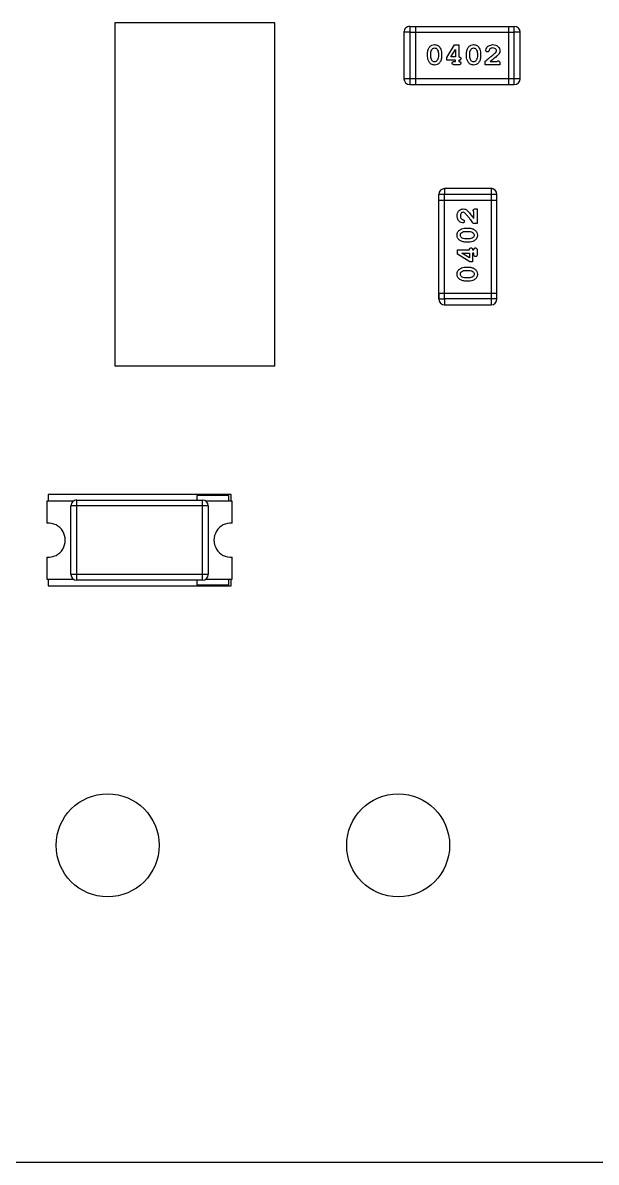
# Model space of a CAD drawing. Header units: millimetres. Extents: x 16604 to 36223, y 4309 to 8014.
# Drawn here: x 19472.69 to 19477.71, y 5296.01 to 5305.97 of the extents above; entities that cross this region are included whole.
import ezdxf

# ---------------------------------------------------------------- set-up
doc = ezdxf.new("R2010")
doc.units = ezdxf.units.MM
doc.layers.get('0').update_dxf_attribs({"lineweight": 35})

msp = doc.modelspace()

# ---------------------------------------------------------------- linework, layer by layer
at = {"color": 7, "linetype": 'Continuous', "lineweight": 25}
for p, q in [((19474.8986, 5305.9711), (19473.4986, 5305.9711)), ((19473.4986, 5305.9711), (19473.4986, 5302.9711)), ((19474.8986, 5302.9711), (19474.8986, 5305.9711)), ((19476.0782, 5305.9396), (19476.0782, 5305.4316)), ((19476.0782, 5305.9396), (19476.9926, 5305.9396)), ((19476.129, 5305.9396), (19476.129, 5305.4316)), ((19476.9418, 5305.9396), (19476.9418, 5305.4316)), ((19476.9926, 5305.4316), (19476.9926, 5305.9396)), ((19476.0782, 5305.8888), (19476.0274, 5305.8888)), ((19476.0274, 5305.8888), (19476.0274, 5305.4824)), ((19476.0782, 5305.8888), (19476.9926, 5305.8888)), ((19477.0434, 5305.8888), (19476.9926, 5305.8888)), ((19477.0434, 5305.4824), (19477.0434, 5305.8888)), ((19476.2339, 5305.676), (19476.2339, 5305.7056)), ((19476.2628, 5305.6765), (19476.2628, 5305.7052)), ((19476.3283, 5305.7052), (19476.3283, 5305.6765)), ((19476.3572, 5305.7056), (19476.3572, 5305.676)), ((19476.4017, 5305.6677), (19476.4688, 5305.7774)), ((19476.438, 5305.6725), (19476.4778, 5305.7375)), ((19476.4688, 5305.7774), (19476.5066, 5305.7774)), ((19476.4778, 5305.7375), (19476.4778, 5305.6725)), ((19476.5066, 5305.7774), (19476.5066, 5305.6725)), ((19476.5748, 5305.676), (19476.5748, 5305.7056)), ((19476.6036, 5305.6765), (19476.6036, 5305.7052)), ((19476.6692, 5305.7052), (19476.6692, 5305.6765)), ((19476.698, 5305.7056), (19476.698, 5305.676)), ((19476.4017, 5305.6436), (19476.4017, 5305.6677)), ((19476.4778, 5305.6436), (19476.4017, 5305.6436)), ((19476.4778, 5305.6725), (19476.438, 5305.6725)), ((19476.4673, 5305.6331), (19476.4778, 5305.6331)), ((19476.5066, 5305.6043), (19476.4673, 5305.6043)), ((19476.4778, 5305.6331), (19476.4778, 5305.6436)), ((19476.5066, 5305.6436), (19476.5066, 5305.6331)), ((19476.7373, 5305.6043), (19476.7373, 5305.6358)), ((19476.8658, 5305.6043), (19476.7373, 5305.6043)), ((19476.7819, 5305.6331), (19476.8422, 5305.6331)), ((19476.8658, 5305.6174), (19476.8658, 5305.6043)), ((19476.0782, 5305.4824), (19476.0274, 5305.4824)), ((19476.9926, 5305.4824), (19476.0782, 5305.4824)), ((19476.0782, 5305.4316), (19476.9926, 5305.4316)), ((19477.0434, 5305.4824), (19476.9926, 5305.4824)), ((19476.3831, 5304.5219), (19476.3831, 5304.4711)), ((19476.7895, 5304.5219), (19476.3831, 5304.5219)), ((19476.7895, 5304.5219), (19476.7895, 5304.4711)), ((19476.7895, 5304.4711), (19476.3323, 5304.4711)), ((19476.3323, 5303.5567), (19476.3323, 5304.4711)), ((19476.3323, 5304.4203), (19476.7895, 5304.4203)), ((19476.3831, 5303.5567), (19476.3831, 5304.4711)), ((19476.8403, 5304.4711), (19476.7895, 5304.4711)), ((19476.7895, 5304.4711), (19476.7895, 5303.5567)), ((19476.7895, 5304.4203), (19476.8403, 5304.4203)), ((19476.8403, 5304.4203), (19476.8403, 5304.4711)), ((19476.8403, 5303.6075), (19476.8403, 5304.4203)), ((19476.6387, 5304.2604), (19476.6387, 5304.3207)), ((19476.6544, 5304.3443), (19476.6675, 5304.3443)), ((19476.6675, 5304.3443), (19476.6675, 5304.2158)), ((19476.6675, 5304.2158), (19476.6361, 5304.2158)), ((19476.5662, 5304.1765), (19476.5958, 5304.1765)), ((19476.5667, 5304.1476), (19476.5953, 5304.1476)), ((19476.5958, 5304.0532), (19476.5662, 5304.0532)), ((19476.5953, 5304.0821), (19476.5667, 5304.0821)), ((19476.4945, 5303.9472), (19476.4945, 5303.9851)), ((19476.4945, 5303.9851), (19476.5994, 5303.9851)), ((19476.6042, 5303.8802), (19476.4945, 5303.9472)), ((19476.5343, 5303.9562), (19476.5994, 5303.9562)), ((19476.5994, 5303.9165), (19476.5343, 5303.9562)), ((19476.5994, 5303.9562), (19476.5994, 5303.9165)), ((19476.6282, 5303.9851), (19476.6387, 5303.9851)), ((19476.6387, 5303.9562), (19476.6282, 5303.9562)), ((19476.6282, 5303.9562), (19476.6282, 5303.8802)), ((19476.6387, 5303.9457), (19476.6387, 5303.9562)), ((19476.6675, 5303.9851), (19476.6675, 5303.9457)), ((19476.5662, 5303.8356), (19476.5958, 5303.8356)), ((19476.5667, 5303.8068), (19476.5953, 5303.8068)), ((19476.6282, 5303.8802), (19476.6042, 5303.8802)), ((19476.5958, 5303.7124), (19476.5662, 5303.7124)), ((19476.5953, 5303.7412), (19476.5667, 5303.7412)), ((19476.3323, 5303.6075), (19476.3831, 5303.6075)), ((19476.3323, 5303.6075), (19476.3323, 5303.5567)), ((19476.3831, 5303.6075), (19476.8403, 5303.6075)), ((19476.8403, 5303.5567), (19476.8403, 5303.6075)), ((19476.3323, 5303.5567), (19476.3831, 5303.5567)), ((19476.3831, 5303.5567), (19476.3831, 5303.5059)), ((19476.8403, 5303.5567), (19476.3831, 5303.5567)), ((19476.3831, 5303.5059), (19476.7895, 5303.5059)), ((19476.7895, 5303.5567), (19476.7895, 5303.5059)), ((19473.4986, 5302.9711), (19474.8986, 5302.9711)), ((19472.9161, 5301.8486), (19472.9161, 5301.7886)), ((19474.5161, 5301.8486), (19472.9161, 5301.8486)), ((19474.2161, 5301.8386), (19474.2161, 5301.7986)), ((19474.4961, 5301.8386), (19474.2161, 5301.8386)), ((19474.4961, 5301.7886), (19474.4961, 5301.8386)), ((19474.5161, 5301.7886), (19474.5161, 5301.8486)), ((19473.1361, 5301.7886), (19472.9061, 5301.7886)), ((19472.9061, 5301.7886), (19472.9061, 5301.5983)), ((19474.3161, 5301.7486), (19473.1161, 5301.7486)), ((19473.1161, 5301.1486), (19473.1161, 5301.7486)), ((19473.1661, 5301.7986), (19474.2661, 5301.7986)), ((19473.1661, 5301.0986), (19473.1661, 5301.7986)), ((19474.2661, 5301.0986), (19474.2661, 5301.7986)), ((19474.5261, 5301.7886), (19474.2961, 5301.7886)), ((19474.3161, 5301.7486), (19474.3161, 5301.1486)), ((19474.5261, 5301.5983), (19474.5261, 5301.7886)), ((19472.9061, 5301.299), (19472.9061, 5301.1086)), ((19474.5261, 5301.1086), (19474.5261, 5301.299)), ((19474.3161, 5301.1486), (19473.1161, 5301.1486)), ((19472.9061, 5301.1086), (19473.1361, 5301.1086)), ((19472.9161, 5301.1086), (19472.9161, 5301.0486)), ((19472.9161, 5301.0486), (19474.5161, 5301.0486)), ((19474.2661, 5301.0986), (19473.1661, 5301.0986)), ((19474.2161, 5301.0986), (19474.2161, 5301.0586)), ((19474.2161, 5301.0586), (19474.4961, 5301.0586)), ((19474.2961, 5301.1086), (19474.5261, 5301.1086)), ((19474.4961, 5301.0586), (19474.4961, 5301.1086)), ((19474.5161, 5301.0486), (19474.5161, 5301.1086)), ((19463.0747, 5296.0111), (19515.0407, 5296.0111))]:
    msp.add_line(p, q, dxfattribs=at)
for centre in [(19473.4367, 5298.7811), (19475.9767, 5298.7811)]:
    msp.add_circle(centre, 0.45, dxfattribs=at)
for centre, radius, start, end in [((19476.0782, 5305.8888), 0.0508, 90.00001, 180.00001), ((19476.9926, 5305.8888), 0.0508, 0.00001, 90.00001), ((19476.0782, 5305.4824), 0.0508, 180.00001, 270.00001), ((19476.9926, 5305.4824), 0.0508, 270.00001, 0.00001), ((19476.3831, 5304.4711), 0.0508, 90, 180), ((19476.7895, 5304.4711), 0.0508, 0, 90), ((19476.3831, 5303.5567), 0.0508, 180, 270), ((19476.7895, 5303.5567), 0.0508, 270, 0), ((19473.1661, 5301.7486), 0.05, 90.00001, 180.00001), ((19474.2661, 5301.7486), 0.05, 0.00001, 90.00001), ((19472.9161, 5301.4486), 0.15, 266.17746, 93.82257), ((19474.5161, 5301.4486), 0.15, 86.17746, 273.82256), ((19473.1661, 5301.1486), 0.05, 180.00001, 270.00001), ((19474.2661, 5301.1486), 0.05, 270.00001, 0.00001)]:
    msp.add_arc(centre, radius, start, end, dxfattribs=at)
for points, knots in [([(19476.2339, 5305.7056), (19476.2351, 5305.7156), (19476.2373, 5305.7356), (19476.2509, 5305.7605), (19476.2714, 5305.7777), (19476.2873, 5305.7792), (19476.2953, 5305.78)], [0, 0, 0, 0, 0.2802329, 0.5607804, 0.7801634, 1, 1, 1, 1]), ([(19476.2628, 5305.7052), (19476.2633, 5305.7126), (19476.2642, 5305.7258), (19476.2716, 5305.7367), (19476.2749, 5305.7415)], [0, 0, 0, 0, 0.559873, 1, 1, 1, 1]), ([(19476.2749, 5305.7415), (19476.2781, 5305.7446), (19476.284, 5305.7502), (19476.2919, 5305.7508), (19476.2955, 5305.7511)], [0, 0, 0, 0, 0.558894, 1, 1, 1, 1]), ([(19476.2953, 5305.78), (19476.3055, 5305.7788), (19476.3262, 5305.7764), (19476.3439, 5305.7526), (19476.3553, 5305.7294), (19476.3565, 5305.7136), (19476.3572, 5305.7056)], [0, 0, 0, 0, 0.278653, 0.558132, 0.779122, 1, 1, 1, 1]), ([(19476.2955, 5305.7511), (19476.2998, 5305.7508), (19476.3076, 5305.7501), (19476.3132, 5305.7447), (19476.3157, 5305.7423)], [0, 0, 0, 0, 0.559719, 1, 1, 1, 1]), ([(19476.3157, 5305.7423), (19476.3198, 5305.736), (19476.3271, 5305.7246), (19476.328, 5305.7111), (19476.3283, 5305.7052)], [0, 0, 0, 0, 0.559235, 1, 1, 1, 1]), ([(19476.5748, 5305.7056), (19476.5759, 5305.7156), (19476.5782, 5305.7356), (19476.5918, 5305.7605), (19476.6123, 5305.7777), (19476.6282, 5305.7792), (19476.6361, 5305.78)], [0, 0, 0, 0, 0.2802329, 0.5607804, 0.7801634, 1, 1, 1, 1]), ([(19476.6036, 5305.7052), (19476.6041, 5305.7126), (19476.605, 5305.7258), (19476.6124, 5305.7367), (19476.6157, 5305.7415)], [0, 0, 0, 0, 0.559873, 1, 1, 1, 1]), ([(19476.6157, 5305.7415), (19476.619, 5305.7446), (19476.6248, 5305.7502), (19476.6328, 5305.7508), (19476.6363, 5305.7511)], [0, 0, 0, 0, 0.558894, 1, 1, 1, 1]), ([(19476.6361, 5305.78), (19476.6464, 5305.7788), (19476.667, 5305.7764), (19476.6848, 5305.7526), (19476.6961, 5305.7294), (19476.6974, 5305.7136), (19476.698, 5305.7056)], [0, 0, 0, 0, 0.2786531, 0.5581323, 0.7791225, 1, 1, 1, 1]), ([(19476.6363, 5305.7511), (19476.6407, 5305.7508), (19476.6485, 5305.7501), (19476.6541, 5305.7447), (19476.6565, 5305.7423)], [0, 0, 0, 0, 0.559719, 1, 1, 1, 1]), ([(19476.6565, 5305.7423), (19476.6606, 5305.736), (19476.668, 5305.7246), (19476.6688, 5305.7111), (19476.6692, 5305.7052)], [0, 0, 0, 0, 0.559235, 1, 1, 1, 1]), ([(19476.7373, 5305.6358), (19476.748, 5305.644), (19476.7655, 5305.6575), (19476.7896, 5305.6767), (19476.81, 5305.6929), (19476.8227, 5305.7048), (19476.829, 5305.7107)], [0, 0, 0, 0, 0.340031, 0.560051, 0.780068, 1, 1, 1, 1]), ([(19476.7426, 5305.7311), (19476.7447, 5305.7389), (19476.7491, 5305.7545), (19476.7712, 5305.7751), (19476.792, 5305.7781), (19476.8047, 5305.78)], [0, 0, 0, 0, 0.279813, 0.560624, 1, 1, 1, 1]), ([(19476.7573, 5305.7171), (19476.7552, 5305.7173), (19476.751, 5305.7178), (19476.7462, 5305.7216), (19476.7431, 5305.7261), (19476.7428, 5305.7294), (19476.7426, 5305.7311)], [0, 0, 0, 0, 0.279504, 0.559316, 0.779773, 1, 1, 1, 1]), ([(19476.7714, 5305.728), (19476.7708, 5305.7263), (19476.7694, 5305.7229), (19476.7659, 5305.7191), (19476.7616, 5305.7173), (19476.7587, 5305.7171), (19476.7573, 5305.7171)], [0, 0, 0, 0, 0.280502, 0.559573, 0.77954, 1, 1, 1, 1]), ([(19476.7797, 5305.7422), (19476.7777, 5305.7398), (19476.7741, 5305.7355), (19476.7722, 5305.7303), (19476.7714, 5305.728)], [0, 0, 0, 0, 0.559298, 1, 1, 1, 1]), ([(19476.8045, 5305.7511), (19476.7994, 5305.7507), (19476.7902, 5305.75), (19476.7829, 5305.7446), (19476.7797, 5305.7422)], [0, 0, 0, 0, 0.559769, 1, 1, 1, 1]), ([(19476.837, 5305.7269), (19476.8361, 5305.7311), (19476.8343, 5305.7394), (19476.8219, 5305.7494), (19476.8111, 5305.7505), (19476.8045, 5305.7511)], [0, 0, 0, 0, 0.278618, 0.559765, 1, 1, 1, 1]), ([(19476.8047, 5305.78), (19476.8133, 5305.7793), (19476.8305, 5305.7779), (19476.8507, 5305.7639), (19476.8637, 5305.7456), (19476.8651, 5305.7321), (19476.8658, 5305.7254)], [0, 0, 0, 0, 0.2802887, 0.5598365, 0.7799445, 1, 1, 1, 1]), ([(19476.829, 5305.7107), (19476.8314, 5305.7134), (19476.8355, 5305.7181), (19476.8365, 5305.7242), (19476.837, 5305.7269)], [0, 0, 0, 0, 0.560979, 1, 1, 1, 1]), ([(19476.8658, 5305.7254), (19476.8652, 5305.7189), (19476.8642, 5305.7081), (19476.8558, 5305.6956), (19476.8472, 5305.6866), (19476.841, 5305.681), (19476.8379, 5305.6782)], [0, 0, 0, 0, 0.338889, 0.558801, 0.779364, 1, 1, 1, 1]), ([(19476.2957, 5305.6017), (19476.2854, 5305.6029), (19476.2648, 5305.6052), (19476.247, 5305.6291), (19476.2358, 5305.6522), (19476.2345, 5305.6681), (19476.2339, 5305.676)], [0, 0, 0, 0, 0.278665, 0.558122, 0.779114, 1, 1, 1, 1]), ([(19476.2755, 5305.6393), (19476.2714, 5305.6457), (19476.264, 5305.6571), (19476.2631, 5305.6706), (19476.2628, 5305.6765)], [0, 0, 0, 0, 0.559159, 1, 1, 1, 1]), ([(19476.2957, 5305.6305), (19476.2914, 5305.6309), (19476.2835, 5305.6315), (19476.278, 5305.637), (19476.2755, 5305.6393)], [0, 0, 0, 0, 0.5597673, 1, 1, 1, 1]), ([(19476.3572, 5305.676), (19476.356, 5305.6661), (19476.3538, 5305.6461), (19476.3401, 5305.6211), (19476.3195, 5305.6039), (19476.3036, 5305.6024), (19476.2957, 5305.6017)], [0, 0, 0, 0, 0.2802329, 0.5608177, 0.7801821, 1, 1, 1, 1]), ([(19476.3162, 5305.6402), (19476.313, 5305.6371), (19476.3072, 5305.6315), (19476.2993, 5305.6308), (19476.2957, 5305.6305)], [0, 0, 0, 0, 0.55887, 1, 1, 1, 1]), ([(19476.3283, 5305.6765), (19476.3278, 5305.6691), (19476.3269, 5305.6559), (19476.3195, 5305.645), (19476.3162, 5305.6402)], [0, 0, 0, 0, 0.5598875, 1, 1, 1, 1]), ([(19476.4489, 5305.6187), (19476.4492, 5305.6212), (19476.4499, 5305.6262), (19476.4569, 5305.6326), (19476.4633, 5305.6329), (19476.4673, 5305.6331)], [0, 0, 0, 0, 0.280041, 0.559337, 1, 1, 1, 1]), ([(19476.4673, 5305.6043), (19476.4648, 5305.6044), (19476.4599, 5305.6046), (19476.4533, 5305.6075), (19476.4495, 5305.6129), (19476.4491, 5305.6168), (19476.4489, 5305.6187)], [0, 0, 0, 0, 0.280947, 0.560058, 0.77987, 1, 1, 1, 1]), ([(19476.5066, 5305.6725), (19476.5091, 5305.6724), (19476.514, 5305.6722), (19476.5205, 5305.6693), (19476.5244, 5305.6639), (19476.5248, 5305.66), (19476.525, 5305.6581)], [0, 0, 0, 0, 0.280975, 0.560088, 0.779862, 1, 1, 1, 1]), ([(19476.525, 5305.6581), (19476.5246, 5305.6556), (19476.524, 5305.6506), (19476.517, 5305.6441), (19476.5106, 5305.6438), (19476.5066, 5305.6436)], [0, 0, 0, 0, 0.2800636, 0.5593346, 1, 1, 1, 1]), ([(19476.5066, 5305.6331), (19476.5091, 5305.6331), (19476.514, 5305.6329), (19476.5205, 5305.6299), (19476.5244, 5305.6246), (19476.5248, 5305.6207), (19476.525, 5305.6187)], [0, 0, 0, 0, 0.280975, 0.560088, 0.779862, 1, 1, 1, 1]), ([(19476.525, 5305.6187), (19476.5246, 5305.6162), (19476.524, 5305.6113), (19476.517, 5305.6048), (19476.5106, 5305.6045), (19476.5066, 5305.6043)], [0, 0, 0, 0, 0.280064, 0.559335, 1, 1, 1, 1]), ([(19476.6365, 5305.6017), (19476.6262, 5305.6029), (19476.6056, 5305.6052), (19476.5879, 5305.6291), (19476.5766, 5305.6522), (19476.5754, 5305.6681), (19476.5748, 5305.676)], [0, 0, 0, 0, 0.2786646, 0.5581224, 0.779114, 1, 1, 1, 1]), ([(19476.6164, 5305.6393), (19476.6122, 5305.6457), (19476.6048, 5305.6571), (19476.604, 5305.6706), (19476.6036, 5305.6765)], [0, 0, 0, 0, 0.559159, 1, 1, 1, 1]), ([(19476.6366, 5305.6305), (19476.6322, 5305.6309), (19476.6244, 5305.6315), (19476.6188, 5305.637), (19476.6164, 5305.6393)], [0, 0, 0, 0, 0.559767, 1, 1, 1, 1]), ([(19476.698, 5305.676), (19476.6969, 5305.6661), (19476.6946, 5305.6461), (19476.681, 5305.6211), (19476.6604, 5305.6039), (19476.6445, 5305.6024), (19476.6365, 5305.6017)], [0, 0, 0, 0, 0.280233, 0.560818, 0.780182, 1, 1, 1, 1]), ([(19476.6571, 5305.6402), (19476.6538, 5305.6371), (19476.648, 5305.6315), (19476.6401, 5305.6308), (19476.6366, 5305.6305)], [0, 0, 0, 0, 0.55887, 1, 1, 1, 1]), ([(19476.6692, 5305.6765), (19476.6686, 5305.6691), (19476.6677, 5305.6559), (19476.6603, 5305.645), (19476.6571, 5305.6402)], [0, 0, 0, 0, 0.559888, 1, 1, 1, 1]), ([(19476.8379, 5305.6782), (19476.8275, 5305.6696), (19476.8091, 5305.6544), (19476.7902, 5305.6396), (19476.7819, 5305.6331)], [0, 0, 0, 0, 0.559982, 1, 1, 1, 1]), ([(19476.8422, 5305.6331), (19476.8437, 5305.6346), (19476.8462, 5305.6373), (19476.8498, 5305.6381), (19476.8514, 5305.6384)], [0, 0, 0, 0, 0.56148, 1, 1, 1, 1]), ([(19476.8514, 5305.6384), (19476.8538, 5305.6381), (19476.8575, 5305.6377), (19476.8613, 5305.6346), (19476.8655, 5305.6286), (19476.8657, 5305.6224), (19476.8658, 5305.6174)], [0, 0, 0, 0, 0.2491976, 0.3747889, 0.5005875, 1, 1, 1, 1]), ([(19477.0113, 5305.4353), (19477.0117, 5305.4354), (19477.0154, 5305.4365), (19477.0218, 5305.4405), (19477.0299, 5305.4473), (19477.0361, 5305.4556), (19477.0404, 5305.4646), (19477.043, 5305.4738), (19477.0433, 5305.4796), (19477.0434, 5305.4824)], [0, 0, 0, 0, 0.017775, 0.191787, 0.36605, 0.537057, 0.701169, 0.855769, 1, 1, 1, 1]), ([(19476.8366, 5304.4898), (19476.8365, 5304.4902), (19476.8354, 5304.4939), (19476.8313, 5304.5003), (19476.8246, 5304.5083), (19476.8163, 5304.5146), (19476.8073, 5304.5189), (19476.7981, 5304.5215), (19476.7923, 5304.5218), (19476.7895, 5304.5219)], [0, 0, 0, 0, 0.017775, 0.191787, 0.36605, 0.537057, 0.701169, 0.855769, 1, 1, 1, 1]), ([(19476.4919, 5304.2832), (19476.4926, 5304.2918), (19476.4939, 5304.3089), (19476.5079, 5304.3291), (19476.5262, 5304.3422), (19476.5397, 5304.3436), (19476.5465, 5304.3443)], [0, 0, 0, 0, 0.280289, 0.559837, 0.779945, 1, 1, 1, 1]), ([(19476.5449, 5304.3154), (19476.5408, 5304.3146), (19476.5325, 5304.3128), (19476.5225, 5304.3004), (19476.5214, 5304.2895), (19476.5207, 5304.283)], [0, 0, 0, 0, 0.278618, 0.559765, 1, 1, 1, 1]), ([(19476.5611, 5304.3075), (19476.5585, 5304.3098), (19476.5538, 5304.314), (19476.5476, 5304.315), (19476.5449, 5304.3154)], [0, 0, 0, 0, 0.560979, 1, 1, 1, 1]), ([(19476.5465, 5304.3443), (19476.553, 5304.3437), (19476.5637, 5304.3426), (19476.5762, 5304.3343), (19476.5853, 5304.3257), (19476.5908, 5304.3195), (19476.5936, 5304.3163)], [0, 0, 0, 0, 0.3388885, 0.558801, 0.7793644, 1, 1, 1, 1]), ([(19476.6361, 5304.2158), (19476.6279, 5304.2264), (19476.6144, 5304.244), (19476.5952, 5304.2681), (19476.5789, 5304.2884), (19476.567, 5304.3011), (19476.5611, 5304.3075)], [0, 0, 0, 0, 0.340031, 0.560051, 0.780068, 1, 1, 1, 1]), ([(19476.5936, 5304.3163), (19476.6022, 5304.306), (19476.6175, 5304.2876), (19476.6322, 5304.2687), (19476.6387, 5304.2604)], [0, 0, 0, 0, 0.559982, 1, 1, 1, 1]), ([(19476.6334, 5304.3299), (19476.6337, 5304.3323), (19476.6342, 5304.336), (19476.6373, 5304.3398), (19476.6432, 5304.344), (19476.6494, 5304.3442), (19476.6544, 5304.3443)], [0, 0, 0, 0, 0.249198, 0.374789, 0.500587, 1, 1, 1, 1]), ([(19476.6387, 5304.3207), (19476.6372, 5304.3221), (19476.6345, 5304.3247), (19476.6338, 5304.3283), (19476.6334, 5304.3299)], [0, 0, 0, 0, 0.56148, 1, 1, 1, 1]), ([(19476.5407, 5304.2211), (19476.5329, 5304.2232), (19476.5173, 5304.2275), (19476.4967, 5304.2497), (19476.4937, 5304.2705), (19476.4919, 5304.2832)], [0, 0, 0, 0, 0.279813, 0.560624, 1, 1, 1, 1]), ([(19476.5207, 5304.283), (19476.5211, 5304.2778), (19476.5218, 5304.2687), (19476.5273, 5304.2614), (19476.5297, 5304.2582)], [0, 0, 0, 0, 0.559769, 1, 1, 1, 1]), ([(19476.5297, 5304.2582), (19476.5321, 5304.2562), (19476.5363, 5304.2526), (19476.5415, 5304.2507), (19476.5439, 5304.2499)], [0, 0, 0, 0, 0.559298, 1, 1, 1, 1]), ([(19476.5548, 5304.2358), (19476.5545, 5304.2337), (19476.554, 5304.2294), (19476.5503, 5304.2247), (19476.5457, 5304.2216), (19476.5424, 5304.2212), (19476.5407, 5304.2211)], [0, 0, 0, 0, 0.279504, 0.559316, 0.779773, 1, 1, 1, 1]), ([(19476.5439, 5304.2499), (19476.5455, 5304.2492), (19476.5489, 5304.2479), (19476.5527, 5304.2444), (19476.5545, 5304.24), (19476.5547, 5304.2372), (19476.5548, 5304.2358)], [0, 0, 0, 0, 0.280502, 0.559573, 0.77954, 1, 1, 1, 1]), ([(19476.4919, 5304.1146), (19476.493, 5304.1249), (19476.4954, 5304.1455), (19476.5193, 5304.1632), (19476.5424, 5304.1746), (19476.5583, 5304.1759), (19476.5662, 5304.1765)], [0, 0, 0, 0, 0.278653, 0.558132, 0.779122, 1, 1, 1, 1]), ([(19476.5662, 5304.0532), (19476.5562, 5304.0544), (19476.5363, 5304.0566), (19476.5113, 5304.0702), (19476.4941, 5304.0907), (19476.4926, 5304.1066), (19476.4919, 5304.1146)], [0, 0, 0, 0, 0.280233, 0.56078, 0.780163, 1, 1, 1, 1]), ([(19476.5207, 5304.1148), (19476.5211, 5304.1192), (19476.5217, 5304.127), (19476.5271, 5304.1326), (19476.5295, 5304.135)], [0, 0, 0, 0, 0.559719, 1, 1, 1, 1]), ([(19476.5304, 5304.0942), (19476.5273, 5304.0974), (19476.5217, 5304.1033), (19476.521, 5304.1113), (19476.5207, 5304.1148)], [0, 0, 0, 0, 0.5588939, 1, 1, 1, 1]), ([(19476.5295, 5304.135), (19476.5359, 5304.1391), (19476.5473, 5304.1464), (19476.5607, 5304.1473), (19476.5667, 5304.1476)], [0, 0, 0, 0, 0.5592349, 1, 1, 1, 1]), ([(19476.5953, 5304.1476), (19476.6027, 5304.1471), (19476.6159, 5304.1462), (19476.6268, 5304.1388), (19476.6316, 5304.1356)], [0, 0, 0, 0, 0.559888, 1, 1, 1, 1]), ([(19476.5958, 5304.1765), (19476.6058, 5304.1754), (19476.6258, 5304.1731), (19476.6508, 5304.1595), (19476.6679, 5304.1388), (19476.6694, 5304.1229), (19476.6702, 5304.115)], [0, 0, 0, 0, 0.280233, 0.560818, 0.780182, 1, 1, 1, 1]), ([(19476.6702, 5304.115), (19476.669, 5304.1047), (19476.6667, 5304.0841), (19476.6428, 5304.0664), (19476.6196, 5304.0551), (19476.6037, 5304.0539), (19476.5958, 5304.0532)], [0, 0, 0, 0, 0.278665, 0.558122, 0.779114, 1, 1, 1, 1]), ([(19476.6316, 5304.1356), (19476.6348, 5304.1323), (19476.6403, 5304.1265), (19476.641, 5304.1186), (19476.6413, 5304.1151)], [0, 0, 0, 0, 0.55887, 1, 1, 1, 1]), ([(19476.6413, 5304.1151), (19476.641, 5304.1107), (19476.6403, 5304.1029), (19476.6349, 5304.0973), (19476.6325, 5304.0948)], [0, 0, 0, 0, 0.559767, 1, 1, 1, 1]), ([(19476.5667, 5304.0821), (19476.5593, 5304.0826), (19476.5461, 5304.0835), (19476.5352, 5304.0909), (19476.5304, 5304.0942)], [0, 0, 0, 0, 0.559873, 1, 1, 1, 1]), ([(19476.6325, 5304.0948), (19476.6261, 5304.0907), (19476.6148, 5304.0833), (19476.6013, 5304.0825), (19476.5953, 5304.0821)], [0, 0, 0, 0, 0.559159, 1, 1, 1, 1]), ([(19476.5994, 5303.9851), (19476.5995, 5303.9876), (19476.5996, 5303.9925), (19476.6026, 5303.999), (19476.6079, 5304.0029), (19476.6118, 5304.0032), (19476.6138, 5304.0034)], [0, 0, 0, 0, 0.280975, 0.560088, 0.779862, 1, 1, 1, 1]), ([(19476.6138, 5304.0034), (19476.6163, 5304.0031), (19476.6212, 5304.0025), (19476.6277, 5303.9955), (19476.628, 5303.989), (19476.6282, 5303.9851)], [0, 0, 0, 0, 0.280064, 0.559335, 1, 1, 1, 1]), ([(19476.6387, 5303.9851), (19476.6388, 5303.9876), (19476.639, 5303.9925), (19476.6419, 5303.999), (19476.6473, 5304.0029), (19476.6512, 5304.0032), (19476.6531, 5304.0034)], [0, 0, 0, 0, 0.280975, 0.560088, 0.779862, 1, 1, 1, 1]), ([(19476.6531, 5304.0034), (19476.6556, 5304.0031), (19476.6606, 5304.0025), (19476.667, 5303.9955), (19476.6673, 5303.989), (19476.6675, 5303.9851)], [0, 0, 0, 0, 0.280064, 0.559335, 1, 1, 1, 1]), ([(19476.6531, 5303.9274), (19476.6506, 5303.9277), (19476.6457, 5303.9283), (19476.6392, 5303.9353), (19476.6389, 5303.9418), (19476.6387, 5303.9457)], [0, 0, 0, 0, 0.280041, 0.559337, 1, 1, 1, 1]), ([(19476.6675, 5303.9457), (19476.6674, 5303.9433), (19476.6672, 5303.9384), (19476.6644, 5303.9318), (19476.6589, 5303.928), (19476.6551, 5303.9276), (19476.6531, 5303.9274)], [0, 0, 0, 0, 0.280947, 0.560058, 0.77987, 1, 1, 1, 1]), ([(19476.4919, 5303.7737), (19476.493, 5303.784), (19476.4954, 5303.8046), (19476.5193, 5303.8224), (19476.5424, 5303.8337), (19476.5583, 5303.835), (19476.5662, 5303.8356)], [0, 0, 0, 0, 0.2786531, 0.5581323, 0.7791225, 1, 1, 1, 1]), ([(19476.5295, 5303.7942), (19476.5359, 5303.7983), (19476.5473, 5303.8056), (19476.5607, 5303.8064), (19476.5667, 5303.8068)], [0, 0, 0, 0, 0.5592349, 1, 1, 1, 1]), ([(19476.5953, 5303.8068), (19476.6027, 5303.8063), (19476.6159, 5303.8053), (19476.6268, 5303.798), (19476.6316, 5303.7947)], [0, 0, 0, 0, 0.559888, 1, 1, 1, 1]), ([(19476.5958, 5303.8356), (19476.6058, 5303.8345), (19476.6258, 5303.8322), (19476.6508, 5303.8186), (19476.6679, 5303.798), (19476.6694, 5303.7821), (19476.6702, 5303.7741)], [0, 0, 0, 0, 0.280233, 0.560818, 0.780182, 1, 1, 1, 1]), ([(19476.5662, 5303.7124), (19476.5562, 5303.7135), (19476.5363, 5303.7158), (19476.5113, 5303.7294), (19476.4941, 5303.7499), (19476.4926, 5303.7658), (19476.4919, 5303.7737)], [0, 0, 0, 0, 0.280233, 0.56078, 0.780163, 1, 1, 1, 1]), ([(19476.5207, 5303.7739), (19476.5211, 5303.7783), (19476.5217, 5303.7861), (19476.5271, 5303.7917), (19476.5295, 5303.7942)], [0, 0, 0, 0, 0.5597193, 1, 1, 1, 1]), ([(19476.5304, 5303.7533), (19476.5273, 5303.7566), (19476.5217, 5303.7624), (19476.521, 5303.7704), (19476.5207, 5303.7739)], [0, 0, 0, 0, 0.558894, 1, 1, 1, 1]), ([(19476.5667, 5303.7412), (19476.5593, 5303.7417), (19476.5461, 5303.7427), (19476.5352, 5303.7501), (19476.5304, 5303.7533)], [0, 0, 0, 0, 0.559873, 1, 1, 1, 1]), ([(19476.6325, 5303.754), (19476.6261, 5303.7498), (19476.6148, 5303.7425), (19476.6013, 5303.7416), (19476.5953, 5303.7412)], [0, 0, 0, 0, 0.559159, 1, 1, 1, 1]), ([(19476.6702, 5303.7741), (19476.669, 5303.7638), (19476.6667, 5303.7432), (19476.6428, 5303.7255), (19476.6196, 5303.7143), (19476.6037, 5303.713), (19476.5958, 5303.7124)], [0, 0, 0, 0, 0.278665, 0.558122, 0.779114, 1, 1, 1, 1]), ([(19476.6316, 5303.7947), (19476.6348, 5303.7915), (19476.6403, 5303.7857), (19476.641, 5303.7777), (19476.6413, 5303.7742)], [0, 0, 0, 0, 0.55887, 1, 1, 1, 1]), ([(19476.6413, 5303.7742), (19476.641, 5303.7698), (19476.6403, 5303.762), (19476.6349, 5303.7564), (19476.6325, 5303.754)], [0, 0, 0, 0, 0.559767, 1, 1, 1, 1])]:
    msp.add_open_spline(points, degree=3, knots=knots, dxfattribs=at)

doc.saveas('drawing.dxf')
